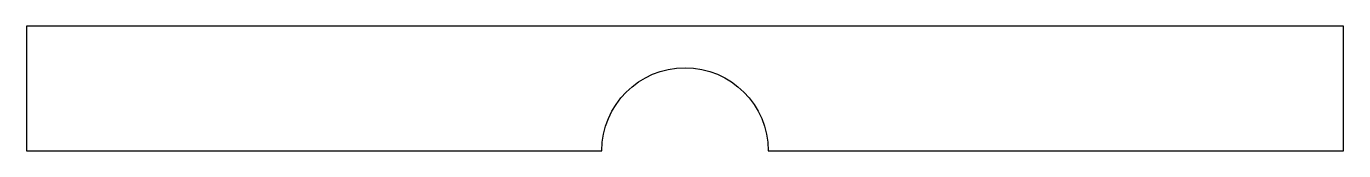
# Model space of a CAD drawing. Header units: millimetres. Extents: x -166 to -8, y -15 to 0.
import ezdxf

# ---------------------------------------------------------------- set-up
doc = ezdxf.new("R2010")
doc.units = ezdxf.units.MM
doc.layers.get('0').update_dxf_attribs({"linetype": 'CONTINUOUS'})

msp = doc.modelspace()

# ---------------------------------------------------------------- linework, layer by layer
msp.add_lwpolyline([(-97.14, -15, -1), (-77.14, -15), (-8, -15), (-8, 0), (-166.28, 0), (-166.28, -15)], format="xyb", close=True)

doc.saveas('drawing.dxf')
